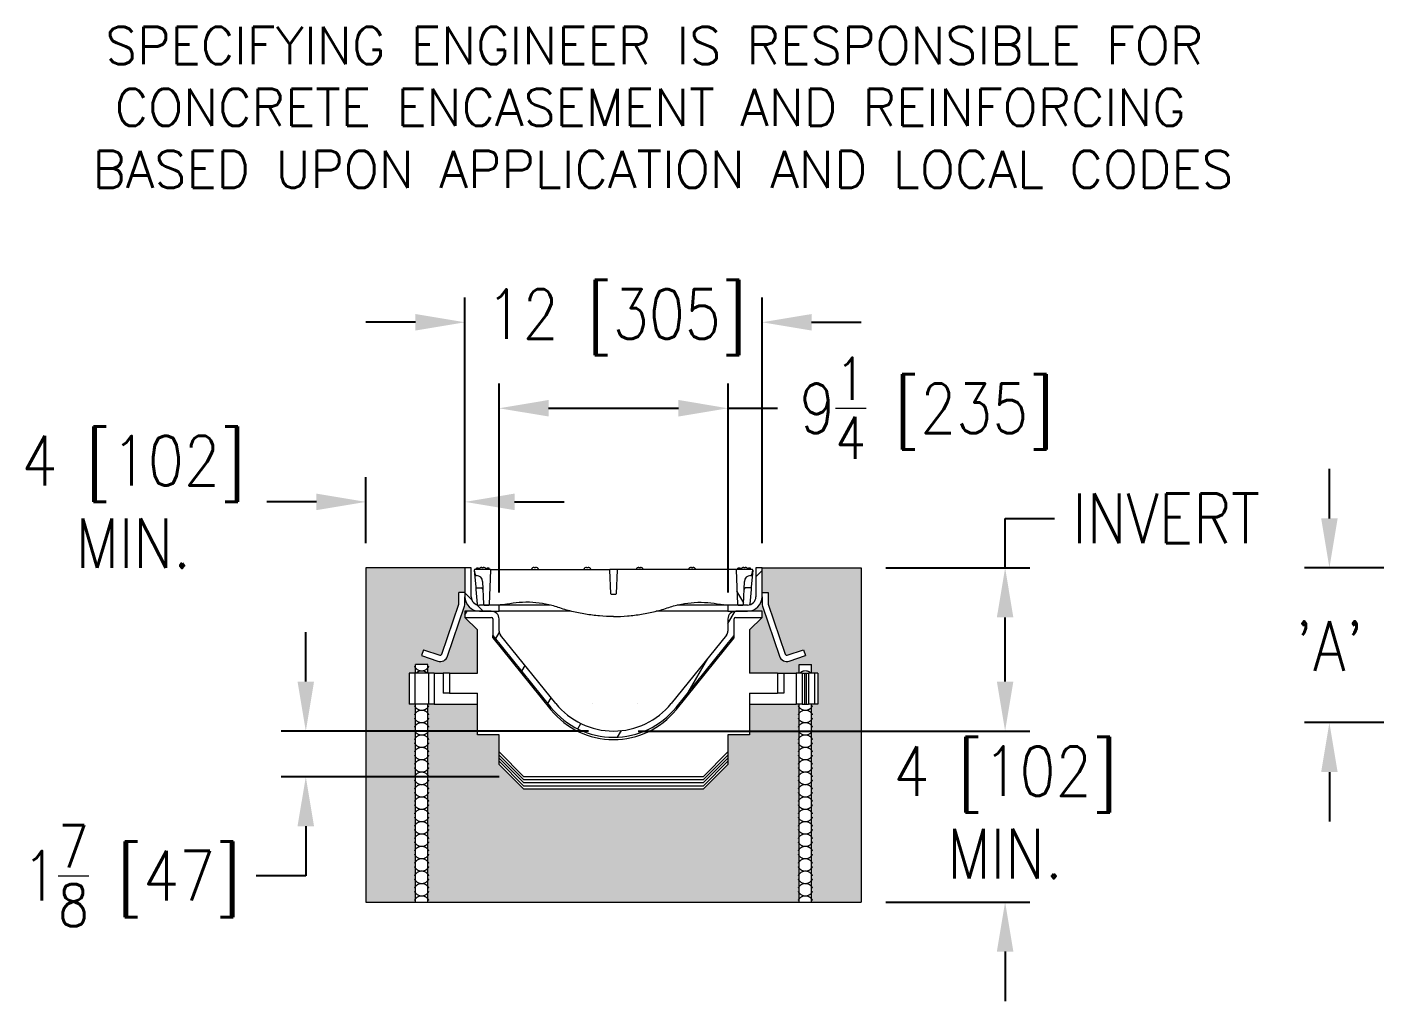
# Model space of a CAD drawing. Header units: inches. Extents: x -14 to 145, y 14 to 58.
# Drawn here: x -14.1 to 40.3, y 13.6 to 52.9 of the extents above; entities that cross this region are included whole.
import ezdxf

# ---------------------------------------------------------------- set-up
doc = ezdxf.new("R2010")
doc.units = ezdxf.units.IN
doc.header["$MEASUREMENT"] = 0
doc.styles.add('ROMANS', font='romans.shx')
doc.styles.add('Sales', font='romans.shx', dxfattribs={"width": 0.85})
doc.dimstyles.new('Sales', dxfattribs={"dimtxt": 1, "dimasz": 1, "dimexe": 0.5, "dimexo": 0.5, "dimgap": 0.09, "dimtad": 0, "dimtih": 1, "dimtoh": 1, "dimdec": 6, "dimzin": 0, "dimdsep": 46, "dimlunit": 5, "dimtxsty": 'Sales', "dimcen": 0, "dimclrd": 7, "dimclre": 7, "dimclrt": 7, "dimadec": 0, "dimazin": 0, "dimtfac": 0.85, "dimtdec": 6, "dimtix": 1, "dimtofl": 0, "dimtmove": 0, "dimatfit": 3, "dimfxl": 0, "dimtolj": 1, "dimtzin": 0, "dimarcsym": 0})

# ---------------------------------------------------------------- blocks, each defined once
blk = doc.blocks.new('*D1')
at = {"color": 7, "lineweight": -2}
for p, q in [((3.567, 32.075), (3.567, 41.996)), ((15.567, 32.075), (15.567, 41.996)), ((1.567, 40.996), (-0.433, 40.996)), ((17.567, 40.996), (19.567, 40.996))]:
    blk.add_line(p, q, dxfattribs=at)
at = {"color": 7}
for points in [[(1.567, 41.329), (1.567, 40.663), (3.567, 40.996)], [(17.567, 41.329), (17.567, 40.663), (15.567, 40.996)]]:
    blk.add_solid(points, dxfattribs=at)
at = {"layer": 'Defpoints', "color": 0}
for p in [(15.567, 40.996), (3.567, 31.075), (15.567, 31.075)]:
    blk.add_point(p, dxfattribs=at)
at = {"color": 7, "lineweight": 0, "insert": (9.682, 40.996), "char_height": 2, "attachment_point": 5, "style": 'Sales'}
blk.add_mtext('\\A1;12 [305]', dxfattribs=at)
blk = doc.blocks.new('*D2')
at = {"color": 7, "lineweight": -2}
for p, q in [((4.942, 30.075), (4.942, 38.523)), ((14.192, 30.075), (14.192, 38.523)), ((6.942, 37.523), (12.192, 37.523)), ((14.192, 37.523), (16.192, 37.523))]:
    blk.add_line(p, q, dxfattribs=at)
at = {"color": 7}
for points in [[(6.942, 37.857), (6.942, 37.19), (4.942, 37.523)], [(12.192, 37.857), (12.192, 37.19), (14.192, 37.523)]]:
    blk.add_solid(points, dxfattribs=at)
at = {"layer": 'Defpoints', "color": 0}
for p in [(14.192, 37.523), (4.942, 29.075), (14.192, 29.075)]:
    blk.add_point(p, dxfattribs=at)
at = {"color": 7, "lineweight": 0, "insert": (22.209, 37.523), "char_height": 2, "attachment_point": 5, "style": 'Sales'}
blk.add_mtext('\\A1;9{\\H0.850000x;\\S1/4;} [235]', dxfattribs=at)
blk = doc.blocks.new('*D3')
at = {"color": 7, "lineweight": -2}
for p, q in [((25.387, 31.075), (25.387, 33.075)), ((25.387, 33.075), (27.387, 33.075)), ((20.567, 31.075), (26.387, 31.075)), ((25.387, 26.482), (25.387, 29.075)), ((10.567, 24.482), (26.387, 24.482))]:
    blk.add_line(p, q, dxfattribs=at)
at = {"color": 7}
for points in [[(25.053, 29.075), (25.72, 29.075), (25.387, 31.075)], [(25.053, 26.482), (25.72, 26.482), (25.387, 24.482)]]:
    blk.add_solid(points, dxfattribs=at)
at = {"layer": 'Defpoints', "color": 0}
for p in [(19.567, 31.075), (25.387, 31.075), (9.567, 24.482)]:
    blk.add_point(p, dxfattribs=at)
at = {"color": 7, "lineweight": 0, "insert": (31.894, 33.075), "char_height": 2, "attachment_point": 5, "style": 'Sales'}
blk.add_mtext('\\A1;INVERT', dxfattribs=at)
blk = doc.blocks.new('*D4')
at = {"color": 7, "lineweight": -2}
for p, q in [((25.387, 26.482), (25.387, 28.482)), ((10.567, 24.482), (26.387, 24.482)), ((20.567, 17.575), (26.387, 17.575)), ((25.387, 15.575), (25.387, 13.575))]:
    blk.add_line(p, q, dxfattribs=at)
at = {"color": 7}
for points in [[(25.053, 26.482), (25.72, 26.482), (25.387, 24.482)], [(25.053, 15.575), (25.72, 15.575), (25.387, 17.575)]]:
    blk.add_solid(points, dxfattribs=at)
at = {"layer": 'Defpoints', "color": 0}
for p in [(9.567, 24.482), (19.567, 17.575), (25.387, 17.575)]:
    blk.add_point(p, dxfattribs=at)
at = {"color": 7, "lineweight": 0, "insert": (25.387, 21.197), "char_height": 2, "attachment_point": 5, "style": 'Sales'}
blk.add_mtext('\\A1;4 [102]\\PMIN.', dxfattribs=at)
blk = doc.blocks.new('*D5')
at = {"color": 7, "lineweight": -2}
for p, q in [((-2.864, 26.482), (-2.864, 28.482)), ((8.563, 24.482), (-3.864, 24.482)), ((4.942, 22.637), (-3.864, 22.637)), ((-2.864, 20.637), (-2.864, 18.637)), ((-2.864, 18.637), (-4.864, 18.637))]:
    blk.add_line(p, q, dxfattribs=at)
at = {"color": 7}
for points in [[(-3.198, 26.482), (-2.531, 26.482), (-2.864, 24.482)], [(-3.198, 20.637), (-2.531, 20.637), (-2.864, 22.637)]]:
    blk.add_solid(points, dxfattribs=at)
at = {"layer": 'Defpoints', "color": 0}
for p in [(9.563, 24.482), (-2.864, 22.637), (5.942, 22.637)]:
    blk.add_point(p, dxfattribs=at)
at = {"color": 7, "lineweight": 0, "insert": (-9.916, 18.637), "char_height": 2, "attachment_point": 5, "style": 'Sales'}
blk.add_mtext('\\A1;1{\\H0.850000x;\\S7/8;} [47]', dxfattribs=at)
blk = doc.blocks.new('*D8')
at = {"color": 7, "lineweight": -2}
for p, q in [((38.487, 33.075), (38.487, 35.075)), ((43.063, 31.075), (37.487, 31.075)), ((43.191, 24.825), (37.487, 24.825)), ((38.487, 22.825), (38.487, 20.825))]:
    blk.add_line(p, q, dxfattribs=at)
at = {"color": 7}
for points in [[(38.154, 33.075), (38.82, 33.075), (38.487, 31.075)], [(38.154, 22.825), (38.82, 22.825), (38.487, 24.825)]]:
    blk.add_solid(points, dxfattribs=at)
at = {"layer": 'Defpoints', "color": 0}
for p in [(44.063, 31.075), (38.487, 24.825), (44.191, 24.825)]:
    blk.add_point(p, dxfattribs=at)
at = {"color": 7, "lineweight": 0, "insert": (38.487, 27.921), "char_height": 2, "attachment_point": 5, "style": 'Sales'}
blk.add_mtext("\\A1;'A'", dxfattribs=at)
blk = doc.blocks.new('*D10')
at = {"color": 7, "lineweight": -2}
for p, q in [((-0.433, 32.075), (-0.433, 34.741)), ((3.567, 32.2), (3.567, 34.741)), ((-2.433, 33.741), (-4.433, 33.741)), ((5.567, 33.741), (7.567, 33.741))]:
    blk.add_line(p, q, dxfattribs=at)
at = {"color": 7}
for points in [[(-2.433, 34.075), (-2.433, 33.408), (-0.433, 33.741)], [(5.567, 34.075), (5.567, 33.408), (3.567, 33.741)]]:
    blk.add_solid(points, dxfattribs=at)
at = {"layer": 'Defpoints', "color": 0}
for p in [(-0.433, 33.741), (-0.433, 31.075), (3.567, 31.2)]:
    blk.add_point(p, dxfattribs=at)
at = {"color": 7, "lineweight": 0, "insert": (-9.831, 33.741), "char_height": 2, "attachment_point": 5, "style": 'Sales'}
blk.add_mtext('\\A1;4 [102]\\PMIN.', dxfattribs=at)

msp = doc.modelspace()

# ---------------------------------------------------------------- hatches: boundary and pattern name
at = {"lineweight": 0}
h = msp.add_hatch(dxfattribs=at)
h.set_pattern_fill('AR-CONC', color=256, scale=0.125, style=0)
h.set_pattern_definition([(50, (-78.1699, -56.14254), (0.8965752, -0.07844), [0.09375, -1.03125]), (355, (-78.1699, -56.1425), (-0.173439, 0.94024), [0.075, -0.825]), (100.4514, (-78.0952, -56.1491), (0.723137, 0.8617994), [0.079675, -0.8764276]), (46.1842, (-78.1699, -55.8925), (1.334051, -0.206899), [0.140625, -1.546875]), (96.6356, (-78.0588, -55.9098), (1.168328, 1.217647), [0.119513, -1.314641]), (351.1842, (-78.1699, -55.8925), (1.168327, 1.217648), [0.1125, -1.2375]), (21, (-78.0449, -55.95504), (0.746134, -0.5032736), [0.09375, -1.03125]), (326, (-78.0449, -55.955), (0.304144, 0.9064376), [0.075, -0.825]), (71.4514, (-77.98275, -55.997), (1.050278, 0.403163), [0.079675, -0.8764276]), (37.5, (-78.16992, -56.14254), (0.0151998, 0.4161173), [0, -0.815, 0, -0.8375, 0, -0.828125]), (7.5, (-78.16992, -56.14254), (0.3288369, 0.4930146), [0, -0.4775, 0, -0.79625, 0, -0.315625]), (327.5, (-78.44867, -56.14254), (0.66727804, -0.0281936), [0, -0.3125, 0, -0.975, 0, -1.29375]), (317.5, (-78.5737, -56.14254), (0.7289827, 0.1251312), [0, -0.40625, 0, -0.6475, 0, -0.91875])])
h.paths.add_polyline_path([(17.06683, 17.57471), (17.06683, 25.57471), (16.94183, 25.57471), (15.06683, 25.57471), (15.06683, 24.32471), (14.19183, 24.32471), (14.19183, 23.63664), (14.19183, 23.51147), (14.19183, 23.38631), (14.19183, 23.26115), (14.19183, 23.13599), (13.19183, 22.13599), (5.94183, 22.13599), (4.94183, 23.13599), (4.94183, 23.26115), (4.94183, 23.38631), (4.94183, 23.51147), (4.94183, 23.63664), (4.94183, 24.32471), (4.06683, 24.32471), (4.06683, 25.57471), (2.31683, 25.57471), (2.06683, 25.57471), (2.06683, 17.57471)])
h.paths.add_polyline_path([(19.56683, 31.07471), (15.56683, 31.07471), (15.56683, 30.07471), (15.81683, 30.07471), (15.81683, 29.6263, 0.08199533), (15.82015, 29.60621), (16.50671, 27.58366, 0.41421356), (16.58599, 27.54456), (17.237, 27.76555), (17.31736, 27.52882), (16.66635, 27.30783, -0.41421356), (16.26998, 27.5033), (15.58342, 29.52585, -0.08199533), (15.56683, 29.6263), (15.56683, 29.90871, -0.41421356), (14.98283, 29.32471), (15.56683, 29.32471), (15.56683, 29.07471), (15.06683, 28.57471), (15.06683, 26.82471), (16.19183, 26.82471), (16.44183, 26.82471), (16.94183, 26.82471), (17.06683, 26.82471), (17.06683, 27.16451), (17.56683, 27.16451), (17.56683, 26.82471), (17.69183, 26.82471), (17.81683, 26.82471), (17.81683, 25.57471), (17.69183, 25.57471), (17.56683, 25.57471), (17.56683, 17.57471), (19.56683, 17.57471)])
h.paths.add_polyline_path([(3.31351, 29.60621, 0.08199533), (3.31683, 29.6263), (3.31683, 30.07471), (3.56683, 30.07471), (3.56683, 31.07471), (-0.43317, 31.07471), (-0.43317, 17.57471), (1.56683, 17.57471), (1.56683, 25.57471), (1.53558, 25.57471), (1.31683, 25.57471), (1.31683, 26.82471), (1.56683, 26.82471), (1.56683, 27.16451), (2.06683, 27.16451), (2.06683, 26.82471), (2.09808, 26.82471), (2.31683, 26.82471), (2.69183, 26.82471), (2.94183, 26.82471), (4.06683, 26.82471), (4.06683, 28.57471), (3.56683, 29.07471), (3.56683, 29.32471), (4.15083, 29.32471, -0.41421356), (3.56683, 29.90871), (3.56683, 29.6263, -0.08199533), (3.55025, 29.52585), (2.86368, 27.5033, -0.41421356), (2.46732, 27.30783), (1.8163, 27.52882), (1.89666, 27.76555), (2.54768, 27.54456, 0.41421356), (2.62695, 27.58366)])
h = msp.add_hatch(dxfattribs=at)
h.set_pattern_fill('ANSI31', color=256, scale=12.5, angle=90, style=0)
h.set_pattern_definition([(135, (-78.17, -56.1425), (-1.104854, -1.104854), [])])
edge = h.paths.add_edge_path()
edge.add_ellipse((4.15083, 29.90871), major_axis=(-0.584, 0), ratio=1, start_angle=0, end_angle=90)
edge.add_line((4.15083, 29.32471), (4.62933, 29.32471))
edge.add_line((4.62933, 29.32471), (4.94183, 29.32471))
edge.add_line((4.94183, 29.32471), (4.94183, 29.57471))
edge.add_line((4.94183, 29.57471), (4.53286, 29.57471))
edge.add_line((4.53286, 29.57471), (4.3408, 29.57471))
edge.add_line((4.3408, 29.57471), (4.15083, 29.57471))
edge.add_ellipse((4.15083, 29.90871), major_axis=(0, -0.334), ratio=1, start_angle=270, end_angle=360, ccw=False)
edge.add_line((3.81683, 29.90871), (3.81683, 31.07471))
edge.add_line((3.81683, 31.07471), (3.56683, 31.07471))
edge.add_line((3.56683, 31.07471), (3.56683, 29.90871))
h = msp.add_hatch(dxfattribs=at)
h.set_pattern_fill('ANSI31', color=256, scale=12.5, style=0)
h.set_pattern_definition([(45, (-78.17, -56.1425), (-1.104854, 1.104854), [])])
edge = h.paths.add_edge_path()
edge.add_ellipse((14.98283, 29.90871), major_axis=(0, -0.584), ratio=1, start_angle=0, end_angle=90)
edge.add_line((15.56683, 29.90871), (15.56683, 31.07471))
edge.add_line((15.56683, 31.07471), (15.31683, 31.07471))
edge.add_line((15.31683, 31.07471), (15.31683, 29.90871))
edge.add_ellipse((14.98283, 29.90871), major_axis=(0.334, 0), ratio=1, start_angle=270, end_angle=360, ccw=False)
edge.add_line((14.98283, 29.57471), (14.79286, 29.57471))
edge.add_line((14.79286, 29.57471), (14.6008, 29.57471))
edge.add_line((14.6008, 29.57471), (14.19183, 29.57471))
edge.add_line((14.19183, 29.57471), (14.19183, 29.32471))
edge.add_line((14.19183, 29.32471), (14.50433, 29.32471))
edge.add_line((14.50433, 29.32471), (14.98283, 29.32471))
h = msp.add_hatch(dxfattribs=at)
h.set_pattern_fill('ANSI31', color=256, scale=12.5, angle=75, style=0)
h.set_pattern_definition([(120, (-78.17, -56.1425), (-1.353165, -0.78125), [])])
edge = h.paths.add_edge_path()
edge.add_ellipse((9.47555, 30.04471), major_axis=(-0.02997, -0.00131), ratio=1, start_angle=0, end_angle=87.5)
edge.add_line((9.47555, 30.01471), (9.65811, 30.01471))
edge.add_ellipse((9.65811, 30.04471), major_axis=(0, -0.03), ratio=1, start_angle=0, end_angle=87.5)
edge.add_line((9.68808, 30.0434), (9.72913, 30.9834))
edge.add_ellipse((9.69915, 30.98471), major_axis=(0.02997, -0.00131), ratio=1, start_angle=0, end_angle=92.5)
edge.add_line((9.69915, 31.01471), (9.43451, 31.01471))
edge.add_ellipse((9.43451, 30.98471), major_axis=(0, 0.03), ratio=1, start_angle=0, end_angle=92.5)
edge.add_line((9.40454, 30.9834), (9.44558, 30.0434))
edge = h.paths.add_edge_path()
edge.add_ellipse((14.79286, 29.60471), major_axis=(0, -0.03), ratio=1, start_angle=0, end_angle=88)
edge.add_line((14.82284, 29.60366), (14.85496, 30.52343))
edge.add_ellipse((15.10481, 30.51471), major_axis=(-0.24985, 0.00872), ratio=1, start_angle=272, end_angle=360, ccw=False)
edge.add_line((15.10481, 30.76471), (15.12858, 30.76471))
edge.add_ellipse((15.12858, 30.79471), major_axis=(0, -0.03), ratio=1, start_angle=0, end_angle=80)
edge.add_line((15.15812, 30.7895), (15.19183, 30.98068))
edge.add_line((15.19183, 30.98068), (15.19183, 30.98471))
edge.add_ellipse((15.16183, 30.98471), major_axis=(0.03, 0), ratio=1, start_angle=0, end_angle=90)
edge.add_line((15.16183, 31.01471), (14.55261, 31.01471))
edge.add_ellipse((14.55261, 30.98471), major_axis=(0, 0.03), ratio=1, start_angle=0, end_angle=92)
edge.add_line((14.52263, 30.98366), (14.57082, 29.60366))
edge.add_ellipse((14.6008, 29.60471), major_axis=(-0.02998, -0.00105), ratio=1, start_angle=0, end_angle=88)
edge.add_line((14.6008, 29.57471), (14.79286, 29.57471))
edge = h.paths.add_edge_path()
edge.add_ellipse((4.3408, 29.60471), major_axis=(-0.02998, -0.00105), ratio=1, start_angle=0, end_angle=88)
edge.add_line((4.3408, 29.57471), (4.53286, 29.57471))
edge.add_ellipse((4.53286, 29.60471), major_axis=(0, -0.03), ratio=1, start_angle=0, end_angle=88)
edge.add_line((4.56284, 29.60366), (4.61103, 30.98366))
edge.add_ellipse((4.58105, 30.98471), major_axis=(0.02998, -0.00105), ratio=1, start_angle=0, end_angle=92)
edge.add_line((4.58105, 31.01471), (3.97183, 31.01471))
edge.add_ellipse((3.97183, 30.98471), major_axis=(0, 0.03), ratio=1, start_angle=0, end_angle=90)
edge.add_line((3.94183, 30.98471), (3.94183, 30.98068))
edge.add_line((3.94183, 30.98068), (3.97554, 30.7895))
edge.add_ellipse((4.00509, 30.79471), major_axis=(-0.02954, -0.00521), ratio=1, start_angle=0, end_angle=80)
edge.add_line((4.00509, 30.76471), (4.02885, 30.76471))
edge.add_ellipse((4.02885, 30.51471), major_axis=(0, 0.25), ratio=1, start_angle=272, end_angle=360, ccw=False)
edge.add_line((4.2787, 30.52343), (4.31082, 29.60366))
h = msp.add_hatch(dxfattribs=at)
h.set_pattern_fill('ANSI31', color=256, scale=12.5, angle=15, style=0)
h.set_pattern_definition([(60, (-78.17, -56.1425), (-1.353165, 0.78125), [])])
edge = h.paths.add_edge_path()
edge.add_ellipse((4.62933, 29.01221), major_axis=(0.3125, 0), ratio=1, start_angle=0, end_angle=90)
edge.add_line((4.62933, 29.32471), (4.15083, 29.32471))
edge.add_line((4.15083, 29.32471), (3.56683, 29.32471))
edge.add_line((3.56683, 29.32471), (3.56683, 29.07471))
edge.add_line((3.56683, 29.07471), (4.62933, 29.07471))
edge.add_ellipse((4.62933, 29.01221), major_axis=(0, 0.0625), ratio=1, start_angle=270, end_angle=360, ccw=False)
edge.add_line((4.69183, 29.01221), (4.69183, 28.33781))
edge.add_line((4.69183, 28.33781), (7.04111, 25.4367))
edge.add_ellipse((9.56683, 27.48199), major_axis=(0, 3.25), ratio=1, start_angle=129, end_angle=231)
edge.add_line((12.09256, 25.4367), (14.44183, 28.33781))
edge.add_line((14.44183, 28.33781), (14.44183, 29.01221))
edge.add_ellipse((14.50433, 29.01221), major_axis=(-0.0625, 0), ratio=1, start_angle=270, end_angle=360, ccw=False)
edge.add_line((14.50433, 29.07471), (15.56683, 29.07471))
edge.add_line((15.56683, 29.07471), (15.56683, 29.32471))
edge.add_line((15.56683, 29.32471), (14.98283, 29.32471))
edge.add_line((14.98283, 29.32471), (14.50433, 29.32471))
edge.add_ellipse((14.50433, 29.01221), major_axis=(0, 0.3125), ratio=1, start_angle=0, end_angle=90)
edge.add_line((14.19183, 29.01221), (14.19183, 28.51488))
edge.add_ellipse((13.94183, 28.51488), major_axis=(0, -0.25001), ratio=0.99994561, start_angle=50.998476, end_angle=90, ccw=False)
edge.add_line((14.13611, 28.35754), (11.89827, 25.59403))
edge.add_ellipse((9.56683, 27.48199), major_axis=(0, -3), ratio=1, start_angle=309, end_angle=411, ccw=False)
edge.add_line((7.23539, 25.59403), (4.99755, 28.35754))
edge.add_ellipse((5.19183, 28.51488), major_axis=(0, -0.25001), ratio=0.99994561, start_angle=270, end_angle=309.001524, ccw=False)
edge.add_line((4.94183, 28.51488), (4.94183, 29.01221))

# ---------------------------------------------------------------- linework, layer by layer
for p, q in [((-0.43317, 31.07471), (-0.43317, 17.57471)), ((3.56683, 31.07471), (-0.43317, 31.07471)), ((3.81683, 31.07471), (3.56683, 31.07471)), ((3.56683, 31.07471), (3.56683, 29.90871)), ((3.81683, 29.90871), (3.81683, 31.07471)), ((4.11683, 31.06471), (4.03754, 31.06471)), ((4.03754, 31.01471), (4.03754, 31.06471)), ((4.11683, 31.01471), (4.11683, 31.06471)), ((4.1368, 31.02592), (4.1368, 31.06471)), ((4.14183, 31.06471), (4.16721, 31.06471)), ((4.14183, 31.03496), (4.14183, 31.06471)), ((4.24845, 31.09471), (4.30521, 31.09471)), ((4.38645, 31.06471), (4.44183, 31.06471)), ((4.44183, 31.01471), (4.44183, 31.06471)), ((4.54834, 31.06471), (4.46945, 31.06471)), ((4.46945, 31.01471), (4.46945, 31.06471)), ((4.54834, 31.01471), (4.54834, 31.06471)), ((6.36445, 31.09471), (6.42121, 31.09471)), ((8.48045, 31.09471), (8.53721, 31.09471)), ((10.59645, 31.09471), (10.65321, 31.09471)), ((12.71245, 31.09471), (12.76921, 31.09471)), ((14.66421, 31.06471), (14.58532, 31.06471)), ((14.58532, 31.01471), (14.58532, 31.06471)), ((14.66421, 31.06471), (14.69183, 31.06471)), ((14.66421, 31.01471), (14.66421, 31.06471)), ((14.69183, 31.06471), (14.74191, 31.06471)), ((14.69183, 31.01471), (14.69183, 31.06471)), ((14.74191, 31.06471), (14.74721, 31.06471)), ((14.74191, 31.0599), (14.74191, 31.06471)), ((14.82845, 31.09471), (14.88521, 31.09471)), ((14.96645, 31.06471), (14.99183, 31.06471)), ((14.99183, 31.03496), (14.99183, 31.06471)), ((14.99686, 31.06471), (15.01683, 31.06471)), ((14.99686, 31.02592), (14.99686, 31.06471)), ((15.01683, 31.01471), (15.01683, 31.06471)), ((15.09612, 31.06471), (15.01683, 31.06471)), ((15.09612, 31.01471), (15.09612, 31.06471)), ((15.56683, 31.07471), (15.31683, 31.07471)), ((15.31683, 31.07471), (15.31683, 29.90871)), ((15.56683, 29.90871), (15.56683, 31.07471)), ((15.56683, 31.07471), (19.56683, 31.07471)), ((19.56683, 31.07471), (19.56683, 17.57471)), ((3.94183, 30.98471), (3.94183, 30.98068)), ((3.94183, 30.98068), (3.97554, 30.7895)), ((3.94193, 30.97959), (4.00206, 30.29227)), ((4.58105, 31.01471), (3.97183, 31.01471)), ((3.97554, 30.7895), (3.97746, 30.77863)), ((4.00509, 30.76471), (4.02885, 30.76471)), ((4.2787, 30.52343), (4.31082, 29.60366)), ((4.56284, 29.60366), (4.61103, 30.98366)), ((9.40454, 30.9834), (9.44558, 30.0434)), ((9.69915, 31.01471), (9.43451, 31.01471)), ((9.68808, 30.0434), (9.72913, 30.9834)), ((14.52263, 30.98366), (14.57082, 29.60366)), ((15.16183, 31.01471), (14.55261, 31.01471)), ((14.82284, 29.60366), (14.85496, 30.52343)), ((15.10481, 30.76471), (15.12858, 30.76471)), ((15.19174, 30.97959), (15.1316, 30.29227)), ((15.15812, 30.7895), (15.1562, 30.77863)), ((15.15812, 30.7895), (15.19183, 30.98068)), ((15.19183, 30.98068), (15.19183, 30.98471)), ((3.56683, 30.07471), (3.31683, 30.07471)), ((3.31683, 29.6263), (3.31683, 30.07471)), ((4.00207, 30.29209), (4.00206, 30.29227)), ((4.00207, 30.29209), (4.00954, 30.2068)), ((4.00954, 30.2068), (4.06244, 29.60209)), ((4.03196, 30.26471), (4.22682, 30.26471)), ((4.22682, 30.26471), (4.22979, 30.26471)), ((9.47555, 30.01471), (9.65811, 30.01471)), ((14.90685, 30.26471), (14.90387, 30.26471)), ((15.1017, 30.26471), (14.90685, 30.26471)), ((15.12413, 30.2068), (15.07122, 29.60209)), ((15.13159, 30.29209), (15.12413, 30.2068)), ((15.13159, 30.29209), (15.1316, 30.29227)), ((15.56683, 30.07471), (15.81683, 30.07471)), ((15.81683, 30.07471), (15.81683, 29.6263)), ((2.62695, 27.58366), (3.31351, 29.60621)), ((2.86368, 27.5033), (3.55025, 29.52585)), ((3.56683, 29.6263), (3.56683, 29.90871)), ((4.94183, 29.57471), (4.15083, 29.57471)), ((4.3408, 29.57471), (4.53286, 29.57471)), ((4.94183, 29.32471), (4.94183, 29.57471)), ((6.99282, 29.57471), (4.95683, 29.57471)), ((14.17683, 29.57471), (12.14084, 29.57471)), ((14.98283, 29.57471), (14.19183, 29.57471)), ((14.19183, 29.57471), (14.19183, 29.32471)), ((14.6008, 29.57471), (14.79286, 29.57471)), ((15.56683, 29.90871), (15.56683, 29.6263)), ((15.58342, 29.52585), (16.26998, 27.5033)), ((15.82015, 29.60621), (16.50671, 27.58366)), ((4.62933, 29.32471), (3.56683, 29.32471)), ((3.56683, 29.32471), (3.56683, 29.07471)), ((3.56683, 29.07471), (4.62933, 29.07471)), ((4.06683, 28.57471), (3.56683, 29.07471)), ((4.15083, 29.32471), (4.94183, 29.32471)), ((4.69183, 29.01221), (4.69183, 28.33781)), ((7.84922, 29.32471), (4.94183, 29.32471)), ((4.94183, 28.51488), (4.94183, 29.01221)), ((14.19183, 29.32471), (11.28445, 29.32471)), ((14.19183, 29.32471), (14.98283, 29.32471)), ((14.19183, 29.01221), (14.19183, 28.51488)), ((14.44183, 28.33781), (14.44183, 29.01221)), ((15.56683, 29.32471), (14.50433, 29.32471)), ((14.50433, 29.07471), (15.56683, 29.07471)), ((15.56683, 29.07471), (15.06683, 28.57471)), ((15.56683, 29.07471), (15.56683, 29.32471)), ((4.06683, 26.82471), (4.06683, 28.57471)), ((4.69183, 28.33781), (7.04111, 25.4367)), ((4.69183, 28.24376), (4.69183, 28.33781)), ((7.23539, 25.59403), (4.99755, 28.35754)), ((14.13611, 28.35754), (11.89827, 25.59403)), ((12.09256, 25.4367), (14.44183, 28.33781)), ((14.44183, 28.24376), (14.44183, 28.33781)), ((15.06683, 28.57471), (15.06683, 26.82471)), ((1.89666, 27.76555), (1.8163, 27.52882)), ((1.89666, 27.76555), (2.54768, 27.54456)), ((4.69183, 28.24376), (4.69183, 28.24246)), ((4.69183, 28.24246), (7.04111, 25.34135)), ((12.09256, 25.34135), (14.44183, 28.24246)), ((14.44183, 28.24246), (14.44183, 28.24376)), ((16.58599, 27.54456), (17.237, 27.76555)), ((17.237, 27.76555), (17.31736, 27.52882)), ((1.8163, 27.52882), (2.46732, 27.30783)), ((16.66635, 27.30783), (17.31736, 27.52882)), ((1.53558, 26.82471), (1.31683, 26.82471)), ((1.31683, 26.82471), (1.31683, 25.57471)), ((1.53558, 26.82471), (1.53558, 25.57471)), ((2.09808, 26.82471), (1.53558, 26.82471)), ((2.06683, 27.16451), (1.56683, 27.16451)), ((1.56683, 26.82471), (1.56683, 27.16451)), ((2.06683, 26.82471), (2.06683, 27.16451)), ((2.09808, 26.82471), (2.09808, 25.57471)), ((2.31683, 26.82471), (2.09808, 26.82471)), ((2.31683, 26.82471), (2.69183, 26.82471)), ((2.31683, 26.82471), (2.31683, 25.57471)), ((2.94183, 26.82471), (2.69183, 26.82471)), ((2.69183, 26.82471), (2.69183, 26.01221)), ((2.94183, 26.82471), (2.94183, 26.01221)), ((2.94183, 26.82471), (4.06683, 26.82471)), ((16.19183, 26.82471), (15.06683, 26.82471)), ((16.19183, 26.82471), (16.19183, 26.01221)), ((16.19183, 26.82471), (16.44183, 26.82471)), ((16.44183, 26.82471), (16.44183, 26.01221)), ((16.44183, 26.82471), (16.94183, 26.82471)), ((16.94183, 26.82471), (16.94183, 25.57471)), ((17.19183, 26.82471), (16.94183, 26.82471)), ((17.06683, 26.82471), (17.06683, 27.16451)), ((17.06683, 27.16451), (17.56683, 27.16451)), ((17.19183, 26.82471), (17.19183, 25.57471)), ((17.19183, 26.82471), (17.28558, 26.82471)), ((17.28558, 26.82471), (17.28558, 25.57471)), ((17.28558, 26.82471), (17.34808, 26.82471)), ((17.34808, 26.82471), (17.34808, 25.57471)), ((17.34808, 26.82471), (17.44183, 26.82471)), ((17.44183, 26.82471), (17.44183, 25.57471)), ((17.69183, 26.82471), (17.44183, 26.82471)), ((17.56683, 26.82471), (17.56683, 27.16451)), ((17.69183, 26.82471), (17.69183, 25.57471)), ((17.81683, 26.82471), (17.69183, 26.82471)), ((17.81683, 26.82471), (17.81683, 25.57471)), ((2.94183, 26.01221), (2.69183, 26.01221)), ((2.94183, 26.01221), (4.06683, 26.01221)), ((4.06683, 24.32471), (4.06683, 26.01221)), ((15.06683, 26.01221), (16.19183, 26.01221)), ((15.06683, 26.01221), (15.06683, 24.32471)), ((16.44183, 26.01221), (16.19183, 26.01221)), ((1.53558, 25.57471), (1.31683, 25.57471)), ((2.09808, 25.57471), (1.53558, 25.57471)), ((1.56683, 17.57471), (1.56683, 25.57471)), ((2.06683, 17.57471), (2.06683, 25.57471)), ((2.31683, 25.57471), (2.09808, 25.57471)), ((2.31683, 25.57471), (4.06683, 25.57471)), ((15.06683, 25.57471), (16.94183, 25.57471)), ((17.19183, 25.57471), (16.94183, 25.57471)), ((17.06683, 17.57471), (17.06683, 25.57471)), ((17.19183, 25.57471), (17.28558, 25.57471)), ((17.28558, 25.57471), (17.34808, 25.57471)), ((17.34808, 25.57471), (17.44183, 25.57471)), ((17.69183, 25.57471), (17.44183, 25.57471)), ((17.56683, 17.57471), (17.56683, 25.57471)), ((17.81683, 25.57471), (17.69183, 25.57471)), ((4.94183, 24.32471), (4.06683, 24.32471)), ((4.94183, 23.63664), (4.94183, 24.32471)), ((14.19183, 24.32471), (14.19183, 23.63664)), ((15.06683, 24.32471), (14.19183, 24.32471)), ((5.94183, 22.63664), (4.94183, 23.63664)), ((4.94183, 23.51147), (4.94183, 23.63664)), ((4.94183, 23.38631), (4.94183, 23.51147)), ((5.94183, 22.51147), (4.94183, 23.51147)), ((14.19183, 23.63664), (13.19183, 22.63664)), ((14.19183, 23.51147), (13.19183, 22.51147)), ((14.19183, 23.63664), (14.19183, 23.51147)), ((14.19183, 23.51147), (14.19183, 23.38631)), ((4.94183, 23.26115), (4.94183, 23.38631)), ((5.94183, 22.38631), (4.94183, 23.38631)), ((4.94183, 23.13599), (4.94183, 23.26115)), ((5.94183, 22.26115), (4.94183, 23.26115)), ((5.94183, 22.13599), (4.94183, 23.13599)), ((14.19183, 23.38631), (13.19183, 22.38631)), ((14.19183, 23.26115), (13.19183, 22.26115)), ((14.19183, 23.13599), (13.19183, 22.13599)), ((14.19183, 23.38631), (14.19183, 23.26115)), ((14.19183, 23.26115), (14.19183, 23.13599)), ((13.19183, 22.63664), (5.94183, 22.63664)), ((13.19183, 22.51147), (5.94183, 22.51147)), ((13.19183, 22.38631), (5.94183, 22.38631)), ((13.19183, 22.26115), (5.94183, 22.26115)), ((13.19183, 22.13599), (5.94183, 22.13599)), ((-0.43317, 17.57471), (19.56683, 17.57471))]:
    msp.add_line(p, q, dxfattribs=at)
at = {"lineweight": 0, "const_width": 0.05}
for points in [[(1.52489, 27.10292, 0.65746172), (2.10877, 27.10292, 1)], [(2.03987, 26.82471, 0.40951925), (1.59379, 26.82471)], [(17.09379, 26.82471, -0.40951925), (17.53987, 26.82471)], [(1.52489, 25.51215, 0.65746172), (2.10877, 25.51215, 1)], [(2.10877, 25.13334, 0.65746172), (1.52489, 25.13334, 1)], [(1.52489, 25.01215, 0.65746172), (2.10877, 25.01215, 1)], [(17.60877, 25.51215, -0.65746172), (17.02489, 25.51215, -1)], [(17.02489, 25.13334, -0.65746172), (17.60877, 25.13334, -1)], [(17.60877, 25.01215, -0.65746172), (17.02489, 25.01215, -1)], [(2.10877, 24.63334, 0.65746172), (1.52489, 24.63334, 1)], [(1.52489, 24.51215, 0.65746172), (2.10877, 24.51215, 1)], [(17.02489, 24.63334, -0.65746172), (17.60877, 24.63334, -1)], [(17.60877, 24.51215, -0.65746172), (17.02489, 24.51215, -1)], [(2.10877, 24.13334, 0.65746172), (1.52489, 24.13334, 1)], [(1.52489, 24.01215, 0.65746172), (2.10877, 24.01215, 1)], [(17.02489, 24.13334, -0.65746172), (17.60877, 24.13334, -1)], [(17.60877, 24.01215, -0.65746172), (17.02489, 24.01215, -1)], [(2.10877, 23.63334, 0.65746172), (1.52489, 23.63334, 1)], [(1.52489, 23.51215, 0.65746172), (2.10877, 23.51215, 1)], [(17.02489, 23.63334, -0.65746172), (17.60877, 23.63334, -1)], [(17.60877, 23.51215, -0.65746172), (17.02489, 23.51215, -1)], [(2.10877, 23.13334, 0.65746172), (1.52489, 23.13334, 1)], [(1.52489, 23.01215, 0.65746172), (2.10877, 23.01215, 1)], [(17.02489, 23.13334, -0.65746172), (17.60877, 23.13334, -1)], [(17.60877, 23.01215, -0.65746172), (17.02489, 23.01215, -1)], [(2.10877, 22.63334, 0.65746172), (1.52489, 22.63334, 1)], [(1.52489, 22.51215, 0.65746172), (2.10877, 22.51215, 1)], [(2.10877, 22.13334, 0.65746172), (1.52489, 22.13334, 1)], [(17.02489, 22.63334, -0.65746172), (17.60877, 22.63334, -1)], [(17.60877, 22.51215, -0.65746172), (17.02489, 22.51215, -1)], [(17.02489, 22.13334, -0.65746172), (17.60877, 22.13334, -1)], [(1.52489, 22.01215, 0.65746172), (2.10877, 22.01215, 1)], [(2.10877, 21.63334, 0.65746172), (1.52489, 21.63334, 1)], [(17.60877, 22.01215, -0.65746172), (17.02489, 22.01215, -1)], [(17.02489, 21.63334, -0.65746172), (17.60877, 21.63334, -1)], [(1.52489, 21.51215, 0.65746172), (2.10877, 21.51215, 1)], [(2.10877, 21.13334, 0.65746172), (1.52489, 21.13334, 1)], [(17.60877, 21.51215, -0.65746172), (17.02489, 21.51215, -1)], [(17.02489, 21.13334, -0.65746172), (17.60877, 21.13334, -1)], [(1.52489, 21.01215, 0.65746172), (2.10877, 21.01215, 1)], [(2.10877, 20.63334, 0.65746172), (1.52489, 20.63334, 1)], [(17.60877, 21.01215, -0.65746172), (17.02489, 21.01215, -1)], [(17.02489, 20.63334, -0.65746172), (17.60877, 20.63334, -1)], [(1.52489, 20.51215, 0.65746172), (2.10877, 20.51215, 1)], [(2.10877, 20.13334, 0.65746172), (1.52489, 20.13334, 1)], [(17.60877, 20.51215, -0.65746172), (17.02489, 20.51215, -1)], [(17.02489, 20.13334, -0.65746172), (17.60877, 20.13334, -1)], [(1.52489, 20.01215, 0.65746172), (2.10877, 20.01215, 1)], [(2.10877, 19.63334, 0.65746172), (1.52489, 19.63334, 1)], [(17.60877, 20.01215, -0.65746172), (17.02489, 20.01215, -1)], [(17.02489, 19.63334, -0.65746172), (17.60877, 19.63334, -1)], [(1.52489, 19.51215, 0.65746172), (2.10877, 19.51215, 1)], [(2.10877, 19.13334, 0.65746172), (1.52489, 19.13334, 1)], [(17.60877, 19.51215, -0.65746172), (17.02489, 19.51215, -1)], [(17.02489, 19.13334, -0.65746172), (17.60877, 19.13334, -1)], [(1.52489, 19.01215, 0.65746172), (2.10877, 19.01215, 1)], [(2.10877, 18.63334, 0.65746172), (1.52489, 18.63334, 1)], [(1.52489, 18.51215, 0.65746172), (2.10877, 18.51215, 1)], [(17.60877, 19.01215, -0.65746172), (17.02489, 19.01215, -1)], [(17.02489, 18.63334, -0.65746172), (17.60877, 18.63334, -1)], [(17.60877, 18.51215, -0.65746172), (17.02489, 18.51215, -1)], [(2.10877, 18.13334, 0.65746172), (1.52489, 18.13334, 1)], [(1.52489, 18.01215, 0.65746172), (2.10877, 18.01215, 1)], [(17.02489, 18.13334, -0.65746172), (17.60877, 18.13334, -1)], [(17.60877, 18.01215, -0.65746172), (17.02489, 18.01215, -1)], [(2.10877, 17.63334, 0.65746172), (1.52489, 17.63334, 1)], [(17.02489, 17.63334, -0.65746172), (17.60877, 17.63334, -1)]]:
    msp.add_lwpolyline(points, format="xyb", dxfattribs=at)
at = {"lineweight": 0}
for centre, radius, start, end in [((4.24845, 30.96971), 0.125, 90, 158.899804), ((4.30521, 30.96971), 0.125, 21.100196, 90), ((6.36445, 30.96971), 0.125, 90, 158.899804), ((6.42121, 30.96971), 0.125, 21.100196, 90), ((8.48045, 30.96971), 0.125, 90, 158.899804), ((8.53721, 30.96971), 0.125, 21.100196, 90), ((10.59645, 30.96971), 0.125, 90, 158.899804), ((10.65321, 30.96971), 0.125, 21.100196, 90), ((12.71245, 30.96971), 0.125, 90, 158.899804), ((12.76921, 30.96971), 0.125, 21.100196, 90), ((14.82845, 30.96971), 0.125, 90, 158.899804), ((14.88521, 30.96971), 0.125, 21.100196, 90), ((3.97183, 30.98471), 0.03, 90, 180), ((4.00509, 30.79471), 0.03, 190, 270), ((4.02885, 30.51471), 0.25, 2, 90), ((4.58105, 30.98471), 0.03, 358, 90), ((9.43451, 30.98471), 0.03, 90, 182.5), ((9.69915, 30.98471), 0.03, 357.5, 90), ((14.55261, 30.98471), 0.03, 90, 182), ((15.10481, 30.51471), 0.25, 90, 178), ((15.12858, 30.79471), 0.03, 270, 350), ((15.16183, 30.98471), 0.03, 0, 90), ((4.22979, 30.20471), 0.06, 2, 90), ((9.47555, 30.04471), 0.03, 182.5, 270), ((9.65811, 30.04471), 0.03, 270, 357.5), ((14.90387, 30.20471), 0.06, 90, 178), ((3.25433, 29.6263), 0.0625, 341.25, 0), ((3.25433, 29.6263), 0.3125, 341.25, 0), ((4.15083, 29.90871), 0.584, 180, 270), ((4.15083, 29.90871), 0.334, 180, 270), ((4.09233, 29.60471), 0.03, 185, 222.019514), ((4.3408, 29.60471), 0.03, 182, 270), ((4.53286, 29.60471), 0.03, 270, 358), ((5.09811, 29.59971), 0.025, 270, 306.070621), ((5.12755, 29.55929), 0.025, 96.427405, 126.070621), ((14.00612, 29.55929), 0.025, 53.929379, 83.572595), ((14.03556, 29.59971), 0.025, 233.929379, 270), ((14.6008, 29.60471), 0.03, 182, 270), ((14.79286, 29.60471), 0.03, 270, 358), ((14.98283, 29.90871), 0.584, 270, 0), ((14.98283, 29.90871), 0.334, 270, 0), ((15.04133, 29.60471), 0.03, 317.980486, 355), ((15.87933, 29.6263), 0.3125, 180, 198.75), ((15.87933, 29.6263), 0.0625, 180, 198.75), ((4.62933, 29.01221), 0.3125, 0, 90), ((4.62933, 29.01221), 0.0625, 0, 90), ((14.50433, 29.01221), 0.3125, 90, 180), ((14.50433, 29.01221), 0.0625, 90, 180), ((2.56777, 27.60375), 0.3125, 251.25, 341.25), ((2.56777, 27.60375), 0.0625, 251.25, 341.25), ((16.5659, 27.60375), 0.3125, 198.75, 288.75), ((16.5659, 27.60375), 0.0625, 198.75, 288.75), ((9.56683, 27.48199), 3, 219, 321), ((9.56683, 27.48199), 3.25, 219, 321), ((9.56683, 27.38664), 3.25, 219, 321)]:
    msp.add_arc(centre, radius, start, end, dxfattribs=at)
for centre, start_param, end_param in [((5.19183, 28.51488), 4.71238898, 5.39309399), ((13.94183, 28.51488), 0.89009132, 1.57079633)]:
    msp.add_ellipse(centre, major_axis=(0, -0.25001), ratio=0.99994561, start_param=start_param, end_param=end_param, dxfattribs=at)
for points in [[(4.1368, 31.06471), (4.1368, 31.06471), (4.13817, 31.06471), (4.14183, 31.06471)], [(14.99183, 31.06471), (14.99552, 31.06471), (14.99686, 31.06471), (14.99686, 31.06471)], [(4.95683, 29.57471), (4.95183, 29.57471), (4.94683, 29.57471), (4.94183, 29.57471)], [(14.17683, 29.57471), (14.18183, 29.57471), (14.18683, 29.57471), (14.19183, 29.57471)]]:
    msp.add_open_spline(points, degree=3, dxfattribs=at)
for points, knots in [([(3.94183, 30.98068), (3.94183, 30.98068), (3.94183, 30.98068), (3.94183, 30.98066), (3.94184, 30.98054), (3.94188, 30.98011), (3.94191, 30.97982), (3.94193, 30.9796), (3.94193, 30.9796), (3.94193, 30.97959)], [0, 0, 0, 0, 0.0003705378, 0.0003705378, 0.0053220174, 0.0053220174, 0.0108754316, 0.0108754316, 0.0109657021, 0.0109657021, 0.0109657021, 0.0109657021]), ([(4.58105, 31.01471), (4.58105, 31.01471), (4.58203, 31.01471), (4.58711, 31.01471), (4.59268, 31.01471), (4.60735, 31.01471), (4.61593, 31.01471), (4.63978, 31.01471), (4.65691, 31.01471), (4.69435, 31.01471), (4.71517, 31.01471), (4.73589, 31.01471)], [0, 0, 0, 0, 0.076278515, 0.076278515, 0.198324138, 0.198324138, 0.304818337, 0.304818337, 0.456914441, 0.456914441, 0.614819118, 0.614819118, 0.614819118, 0.614819118]), ([(4.73589, 31.01471), (5.504, 31.01471), (6.27212, 31.01471), (7.80834, 31.01471), (8.57646, 31.01471), (9.34457, 31.01471)], [0, 0, 0, 0, 5.85302163, 5.85302163, 11.70604325, 11.70604325, 11.70604325, 11.70604325]), ([(9.34457, 31.01471), (9.35038, 31.01471), (9.35624, 31.01471), (9.37121, 31.01471), (9.38004, 31.01471), (9.39842, 31.01471), (9.40745, 31.01471), (9.42295, 31.01471), (9.42885, 31.01471), (9.43365, 31.01471), (9.43451, 31.01471), (9.43451, 31.01471)], [0, 0, 0, 0, 0.044271231, 0.044271231, 0.115105199, 0.115105199, 0.203174666, 0.203174666, 0.30236545, 0.30236545, 0.356985032, 0.356985032, 0.356985032, 0.356985032]), ([(9.78909, 31.01471), (9.78328, 31.01471), (9.77742, 31.01471), (9.76246, 31.01471), (9.75363, 31.01471), (9.73524, 31.01471), (9.72621, 31.01471), (9.71072, 31.01471), (9.70481, 31.01471), (9.70002, 31.01471), (9.69915, 31.01471), (9.69915, 31.01471)], [0, 0, 0, 0, 0.044271231, 0.044271231, 0.115105199, 0.115105199, 0.203174666, 0.203174666, 0.30236545, 0.30236545, 0.356985032, 0.356985032, 0.356985032, 0.356985032]), ([(14.39777, 31.01471), (13.62966, 31.01471), (12.86155, 31.01471), (11.32532, 31.01471), (10.55721, 31.01471), (9.78909, 31.01471)], [0, 0, 0, 0, 5.85302163, 5.85302163, 11.70604325, 11.70604325, 11.70604325, 11.70604325]), ([(14.55261, 31.01471), (14.55261, 31.01471), (14.55163, 31.01471), (14.54655, 31.01471), (14.54098, 31.01471), (14.52631, 31.01471), (14.51773, 31.01471), (14.49388, 31.01471), (14.47675, 31.01471), (14.43931, 31.01471), (14.4185, 31.01471), (14.39777, 31.01471)], [0, 0, 0, 0, 0.076278515, 0.076278515, 0.198324138, 0.198324138, 0.304818337, 0.304818337, 0.456914441, 0.456914441, 0.614819118, 0.614819118, 0.614819118, 0.614819118]), ([(15.19183, 30.98068), (15.19183, 30.98068), (15.19183, 30.98068), (15.19183, 30.98066), (15.19182, 30.98054), (15.19178, 30.98011), (15.19176, 30.97982), (15.19174, 30.9796), (15.19174, 30.9796), (15.19174, 30.97959)], [0, 0, 0, 0, 0.0003705378, 0.0003705378, 0.0053220174, 0.0053220174, 0.0108754316, 0.0108754316, 0.0109657021, 0.0109657021, 0.0109657021, 0.0109657021]), ([(4.00207, 30.29209), (4.00226, 30.28996), (4.00268, 30.28785), (4.00427, 30.2827), (4.00572, 30.27986), (4.00969, 30.27424), (4.01237, 30.27173), (4.01896, 30.2673), (4.02299, 30.26578), (4.02872, 30.26484), (4.03034, 30.26471), (4.03196, 30.26471)], [-0.0228014961, -0.0228014961, -0.0228014961, -0.0228014961, -0.0200766642, -0.0200766642, -0.0157169332, -0.0157169332, -0.0100492829, -0.0100492829, -0.0026813376, -0.0026813376, 0.0002239634, 0.0002239634, 0.0002239634, 0.0002239634]), ([(15.13159, 30.29209), (15.1314, 30.28996), (15.13098, 30.28785), (15.12939, 30.2827), (15.12794, 30.27986), (15.12398, 30.27424), (15.1213, 30.27173), (15.1147, 30.2673), (15.11067, 30.26578), (15.10495, 30.26484), (15.10332, 30.26471), (15.1017, 30.26471)], [-0.0228014961, -0.0228014961, -0.0228014961, -0.0228014961, -0.0200766642, -0.0200766642, -0.0157169332, -0.0157169332, -0.0100492829, -0.0100492829, -0.0026813376, -0.0026813376, 0.0002239634, 0.0002239634, 0.0002239634, 0.0002239634]), ([(5.25679, 29.605), (5.20755, 29.59496), (5.15769, 29.58736), (5.05745, 29.57724), (5.00708, 29.57471), (4.95683, 29.57471)], [0, 0, 0, 0, 0.375224408, 0.375224408, 0.750448816, 0.750448816, 0.750448816, 0.750448816]), ([(7.33309, 29.47667), (7.16713, 29.53255), (6.99709, 29.57765), (6.65201, 29.64515), (6.47716, 29.66749), (6.12121, 29.68939), (5.93925, 29.68818), (5.59, 29.66207), (5.4223, 29.63878), (5.25679, 29.605)], [0, 0, 0, 0, 1.34436785, 1.34436785, 2.6887357, 2.6887357, 4.08063854, 4.08063854, 5.37747139, 5.37747139, 5.37747139, 5.37747139]), ([(9.56683, 29.11071), (9.3782, 29.11071), (9.18897, 29.11834), (8.81109, 29.14904), (8.62246, 29.1721), (8.43507, 29.2028), (8.24769, 29.23351), (8.06155, 29.27184), (7.69364, 29.36333), (7.51186, 29.41648), (7.33309, 29.47667)], [0, 0, 0, 0, 1.43117537, 1.43117537, 2.86235074, 2.86235074, 2.86235074, 4.29352612, 4.29352612, 5.72470149, 5.72470149, 5.72470149, 5.72470149]), ([(9.56683, 29.11071), (9.75546, 29.11071), (9.9447, 29.11834), (10.32257, 29.14904), (10.51121, 29.1721), (10.69859, 29.2028), (10.88598, 29.23351), (11.07211, 29.27184), (11.44003, 29.36333), (11.62181, 29.41648), (11.80057, 29.47667)], [0, 0, 0, 0, 1.43117537, 1.43117537, 2.86235074, 2.86235074, 2.86235074, 4.29352612, 4.29352612, 5.72470149, 5.72470149, 5.72470149, 5.72470149]), ([(11.80057, 29.47667), (11.96653, 29.53255), (12.13657, 29.57765), (12.48165, 29.64515), (12.6565, 29.66749), (13.01245, 29.68939), (13.19442, 29.68818), (13.54367, 29.66207), (13.71137, 29.63878), (13.87688, 29.605)], [0, 0, 0, 0, 1.34436785, 1.34436785, 2.6887357, 2.6887357, 4.08063854, 4.08063854, 5.37747139, 5.37747139, 5.37747139, 5.37747139]), ([(13.87688, 29.605), (13.92611, 29.59496), (13.97597, 29.58736), (14.07621, 29.57724), (14.12658, 29.57471), (14.17683, 29.57471)], [0, 0, 0, 0, 0.375224408, 0.375224408, 0.750448816, 0.750448816, 0.750448816, 0.750448816])]:
    msp.add_open_spline(points, degree=3, knots=knots, dxfattribs=at)

# ---------------------------------------------------------------- texts
at = {"lineweight": 0, "insert": (11.56232, 49.67723), "char_height": 1.5, "width": 54.3445949, "attachment_point": 5, "style": 'ROMANS'}
msp.add_mtext('{\\Fc:\\WORKCNTR\\fonts\\romans.shx;\\W0.59524; }SPECIFYING ENGINEER IS RESPONSIBLE FOR {\\Fc:\\WORKCNTR\\fonts\\romans.shx;\\W0.59524; }CONCRETE ENCASEMENT AND REINFORCING {\\Fc:\\WORKCNTR\\fonts\\romans.shx;\\W0.59524; }BASED UPON APPLICATION AND LOCAL CODES', dxfattribs=at)

# ---------------------------------------------------------------- dimensions: what is measured, and where the dimension line sits
at = {"lineweight": 0}
for base, p1, p2, picture, middle in [((15.56683, 40.99605), (3.56683, 31.07471), (15.56683, 31.07471), '*D1', (9.68225, 40.99605)), ((14.19183, 37.52344), (4.94183, 29.07471), (14.19183, 29.07471), '*D2', (22.20874, 37.52344))]:
    dim = msp.add_linear_dim(base=base, p1=p1, p2=p2, dimstyle='Sales', override={"dimtxt": 2, "dimasz": 2, "dimexe": 1, "dimexo": 1, "dimgap": 0.5, "dimdec": 4, "dimtdec": 4}, dxfattribs=at)
    dim.commit()
    dim.dimension.update_dxf_attribs({"geometry": picture, "text_midpoint": middle, "dimtype": 160})
for base, p1, p2, angle, text, picture, middle in [((-0.43317, 33.74123), (3.56683, 31.19971), (-0.43317, 31.07471), 180, '<>\\PMIN.', '*D10', (-9.83079, 33.74123)), ((38.48687, 24.82469), (44.06318, 31.07471), (44.19079, 24.82469), 90, "'A'", '*D8', (38.48687, 27.9207)), ((25.38651, 31.07471), (9.56683, 24.48199), (19.56683, 31.07471), 90, 'INVERT', '*D3', (31.89365, 33.07471)), ((25.38651, 17.57471), (9.56683, 24.48199), (19.56683, 17.57471), 90, '4 [102]\\PMIN.', '*D4', (25.38651, 21.19661))]:
    dim = msp.add_linear_dim(base=base, p1=p1, p2=p2, angle=angle, text=text, dimstyle='Sales', override={"dimtxt": 2, "dimasz": 2, "dimexe": 1, "dimexo": 1, "dimgap": 0.5, "dimdec": 4, "dimtdec": 4}, dxfattribs=at)
    dim.commit()
    dim.dimension.update_dxf_attribs({"geometry": picture, "text_midpoint": middle, "dimtype": 160})
dim = msp.add_linear_dim(base=(-2.864444, 22.636637), p1=(9.562835, 24.481994), p2=(5.941831, 22.636637), angle=90, dimstyle='Sales', override={"dimtxt": 2, "dimasz": 2, "dimexe": 1, "dimexo": 1, "dimgap": 0.5, "dimdec": 4, "dimtdec": 4}, dxfattribs=at)
dim.commit()
dim.dimension.update_dxf_attribs({"geometry": '*D5', "text_midpoint": (-9.915992, 18.636637), "dimtype": 160})

doc.saveas('drawing.dxf')
